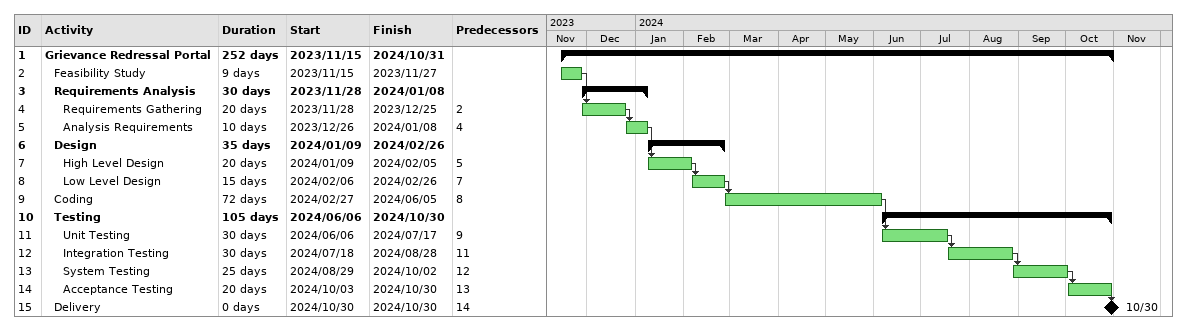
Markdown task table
| ID | Level | Task | Duration | Start | Finish | Predecessors |
|---|---|---|---|---|---|---|
| 1 | 1 | **Grievance Redressal Portal** | 252d | 2023-11-15 | 2024-10-31 |  |
| 2 | 2 | Feasibility Study | 9d | 2023-11-15 | 2023-11-27 |  |
| 3 | 2 | **Requirements Analysis** | 30d | 2023-11-28 | 2024-01-08 |  |
| 4 | 3 | Requirements Gathering | 20d | 2023-11-28 | 2023-12-25 | 2 |
| 5 | 3 | Analysis Requirements | 10d | 2023-12-26 | 2024-01-08 | 4 |
| 6 | 2 | **Design** | 35d | 2024-01-09 | 2024-02-26 |  |
| 7 | 3 | High Level Design | 20d | 2024-01-09 | 2024-02-05 | 5 |
| 8 | 3 | Low Level Design | 15d | 2024-02-06 | 2024-02-26 | 7 |
| 9 | 2 | Coding | 72d | 2024-02-27 | 2024-06-05 | 8 |
| 10 | 2 | **Testing** | 105d | 2024-06-06 | 2024-10-30 |  |
| 11 | 3 | Unit Testing | 30d | 2024-06-06 | 2024-07-17 | 9 |
| 12 | 3 | Integration Testing | 30d | 2024-07-18 | 2024-08-28 | 11 |
| 13 | 3 | System Testing | 25d | 2024-08-29 | 2024-10-02 | 12 |
| 14 | 3 | Acceptance Testing | 20d | 2024-10-03 | 2024-10-30 | 13 |
| 15 | 2 | Delivery | 0d | 2024-10-30 | 2024-10-30 | 14 |
